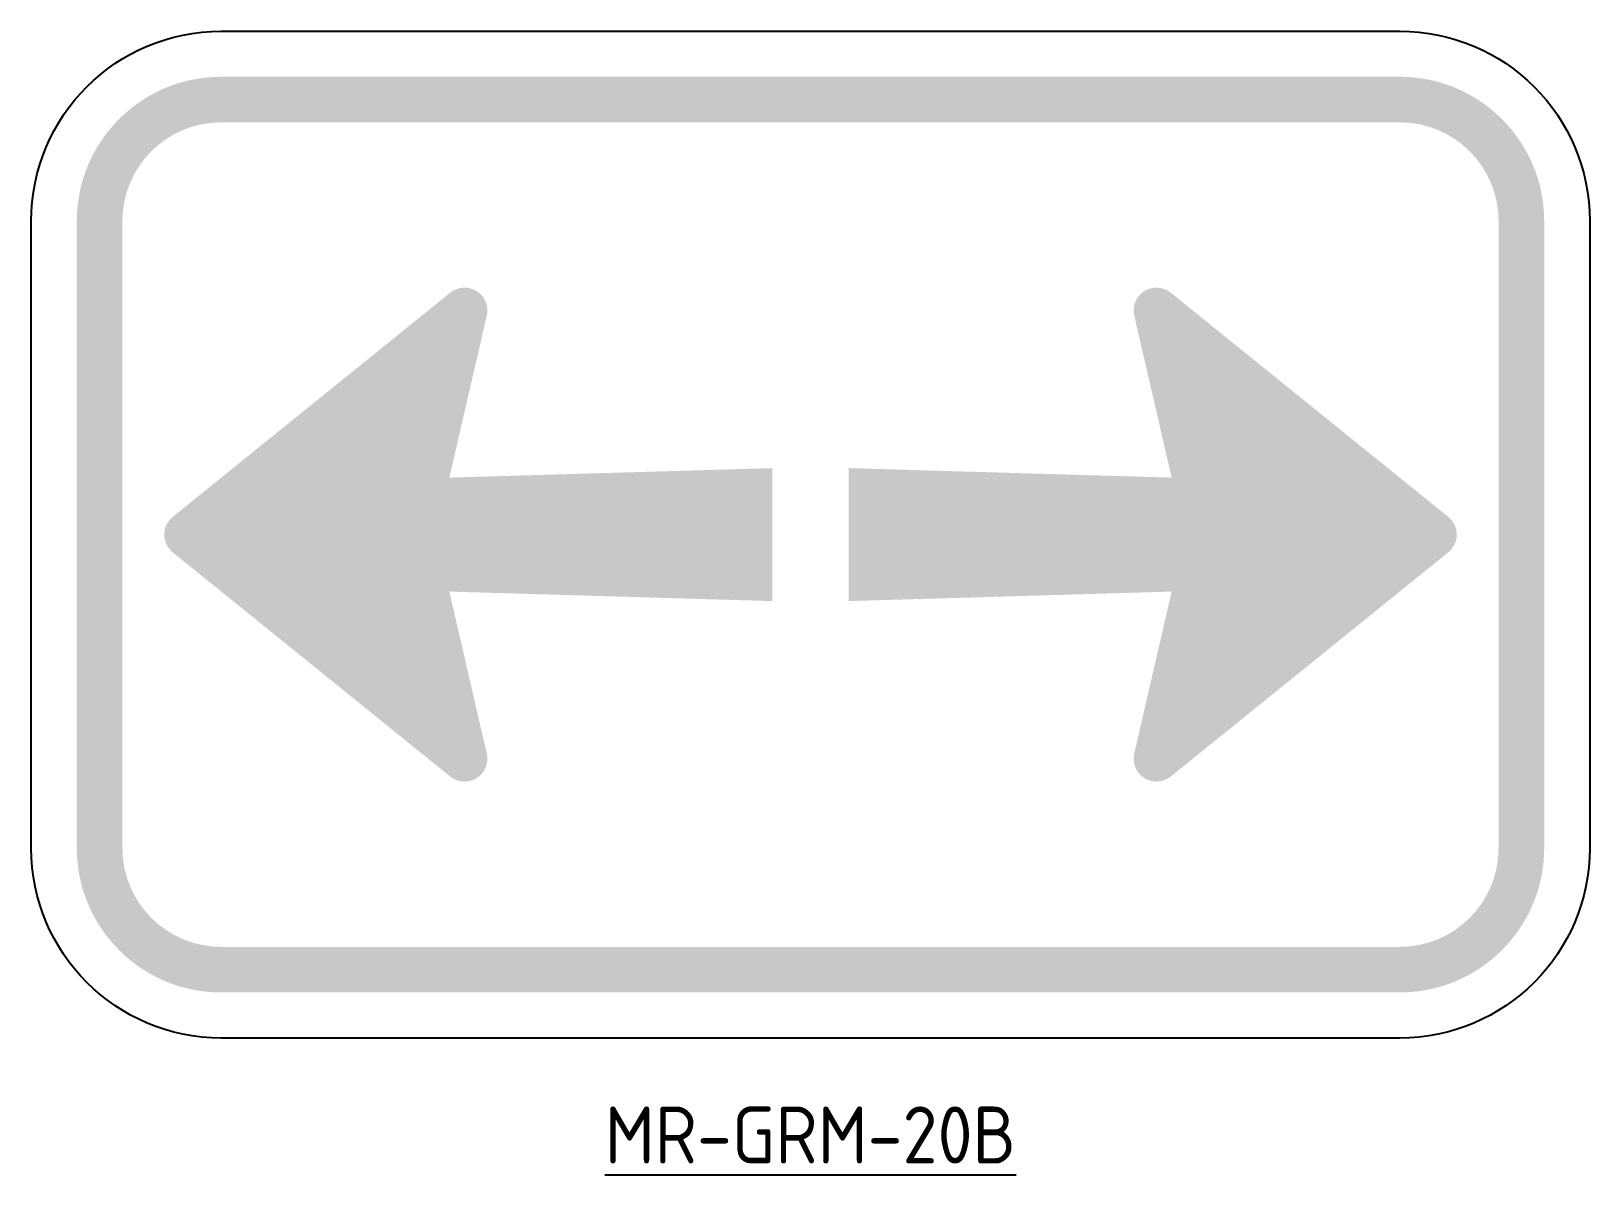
# Model space of a CAD drawing. Extents: x -41 to 41, y -7.2 to 53.
import ezdxf

# ---------------------------------------------------------------- set-up
doc = ezdxf.new("R2010")
doc.units = 0
doc.layers.add('_BLACK', color=7, linetype='Continuous', true_color=0x0a0a0a)
doc.layers.add('T35', color=3, linetype='Continuous')
doc.styles.add('T35', font='isocp2.shx', dxfattribs={"height": 3.5})

msp = doc.modelspace()

# ---------------------------------------------------------------- hatches: boundary and pattern name
at = {"layer": '_BLACK'}
h = msp.add_hatch(color=256, dxfattribs=at)
h.dxf.hatch_style = 1
edge = h.paths.add_edge_path(flags=16)
edge.add_arc((-31, 43), 5.2, 90, 180, ccw=False)
edge.add_line((-31, 48.2), (31, 48.2))
edge.add_arc((31, 43), 5.2, 0, 90, ccw=False)
edge.add_line((36.2, 43), (36.2, 10))
edge.add_arc((31, 10), 5.2, -90, 0, ccw=False)
edge.add_line((31, 4.800000000000001), (-31, 4.800000000000001))
edge.add_arc((-31, 10), 5.2, 180, 270, ccw=False)
edge.add_line((-36.2, 10), (-36.2, 43))
edge = h.paths.add_edge_path()
edge.add_arc((-31, 43), 7.600000000000001, 90, 180, ccw=False)
edge.add_line((-31, 50.6), (31, 50.6))
edge.add_arc((31, 43), 7.600000000000001, 0, 90, ccw=False)
edge.add_line((38.6, 43), (38.6, 10))
edge.add_arc((31, 10), 7.600000000000001, -90, 0, ccw=False)
edge.add_line((31, 2.4), (-31, 2.4))
edge.add_arc((-31, 10), 7.600000000000001, 180, 270, ccw=False)
edge.add_line((-38.6, 10), (-38.6, 43))
h = msp.add_hatch(color=256, dxfattribs=at)
h.dxf.hatch_style = 1
edge = h.paths.add_edge_path()
edge.add_line((19.00000000000018, 23.49999999999991), (17.03075366437424, 14.9699314850569))
edge.add_arc((18.20000000000027, 14.7), 1.199999999999967, 167.0004792507537, 308.9458081058847)
edge.add_line((18.9543020768604, 13.76671098964762), (33.55430207686031, 25.56671098964753))
edge.add_arc((32.80000000000018, 26.49999999999991), 1.200000000000015, 308.9458081058847, 411.0541918941153)
edge.add_line((33.55430207686032, 27.43328901035229), (18.95430207686032, 39.23328901035239))
edge.add_arc((18.20000000000018, 38.29999999999991), 1.200000000000057, 51.05419189411976, 192.9995207492415)
edge.add_line((17.03075366437415, 38.0300685149431), (19.00000000000018, 29.49999999999991))
edge.add_line((19.00000000000018, 29.49999999999991), (2.000000000000089, 29.99999999999991))
edge.add_line((2.000000000000091, 29.99999999999991), (2.000000000000091, 22.99999999999991))
edge.add_line((2.000000000000091, 22.99999999999991), (19.00000000000018, 23.49999999999991))
edge = h.paths.add_edge_path()
edge.add_line((-19, 23.49999999999991), (-17.03075366437406, 14.9699314850569))
edge.add_arc((-18.20000000000009, 14.7), 1.199999999999967, -128.94580810588468, 12.999520749246187, ccw=False)
edge.add_line((-18.95430207686022, 13.76671098964762), (-33.55430207686013, 25.56671098964753))
edge.add_arc((-32.8, 26.49999999999991), 1.200000000000015, 128.9458081058847, 231.0541918941153, ccw=False)
edge.add_line((-33.55430207686013, 27.43328901035229), (-18.95430207686013, 39.23328901035239))
edge.add_arc((-18.2, 38.29999999999991), 1.200000000000057, -12.999520749241526, 128.9458081058802, ccw=False)
edge.add_line((-17.03075366437397, 38.0300685149431), (-19, 29.49999999999991))
edge.add_line((-19, 29.49999999999991), (-1.999999999999908, 29.99999999999991))
edge.add_line((-1.999999999999909, 29.99999999999991), (-1.999999999999909, 22.99999999999991))
edge.add_line((-1.999999999999909, 22.99999999999991), (-19, 23.49999999999991))

# ---------------------------------------------------------------- linework, layer by layer
msp.add_lwpolyline([(-41, 43, -0.414213562373095), (-31, 53), (31, 53, -0.414213562373095), (41, 43), (41, 10, -0.414213562373095), (31, 0), (-31, 0, -0.414213562373095), (-41, 10)], format="xyb", close=True)

# ---------------------------------------------------------------- texts
at = {"layer": 'T35', "insert": (0, -3.6), "char_height": 3, "attachment_point": 2, "style": 'T35'}
msp.add_mtext('{\\LMR-GRM-20B}', dxfattribs=at)

doc.saveas('drawing.dxf')
